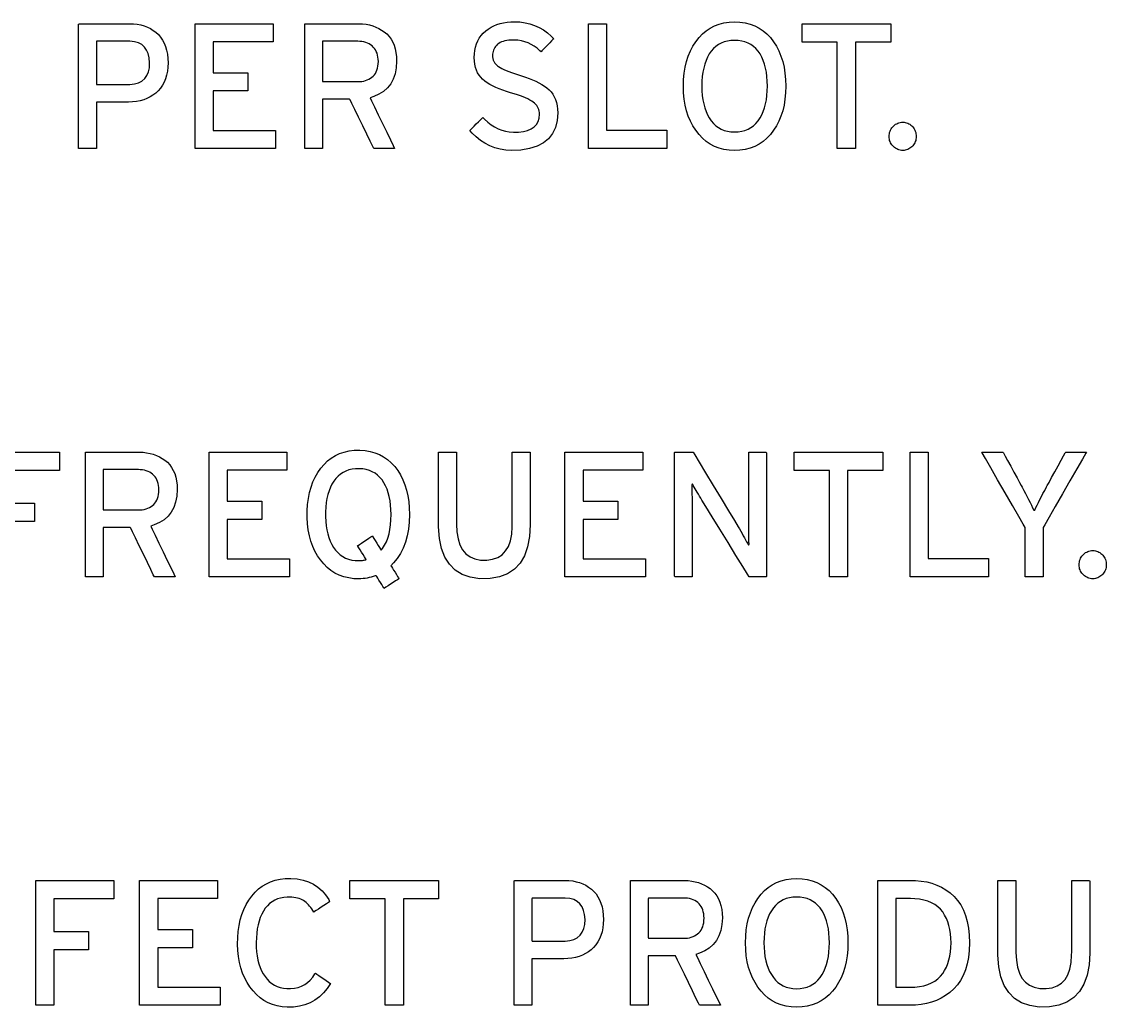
# Model space of a CAD drawing. Extents: x 1 to 47.7, y 0.2 to 33.3.
# Drawn here: x 6.547 to 8.827, y 22.696 to 24.767 of the extents above; entities that cross this region are included whole.
import ezdxf

# ---------------------------------------------------------------- set-up
doc = ezdxf.new("R2010")
doc.units = 0
doc.header["$MEASUREMENT"] = 0
doc.layers.add('4_0_____DWG', color=7, linetype='CONTINUOUS')

msp = doc.modelspace()

# ---------------------------------------------------------------- linework, layer by layer
at = {"layer": '4_0_____DWG'}
for points in [[(7.6737, 24.5753), (7.6726, 24.5588), (7.6691, 24.5441), (7.6631, 24.5314), (7.6546, 24.5207), (7.6437, 24.5118), (7.6303, 24.5049), (7.6145, 24.4999), (7.5961, 24.4968), (7.5771, 24.4959), (7.5646, 24.4969), (7.5527, 24.4989), (7.5414, 24.5019), (7.5307, 24.506), (7.5206, 24.5111), (7.5111, 24.5172), (7.5022, 24.5244), (7.4939, 24.5326), (7.4892, 24.5383), (7.4909, 24.54), (7.494, 24.5431), (7.4981, 24.5471), (7.5026, 24.5517), (7.5072, 24.5562), (7.5113, 24.5603), (7.5145, 24.5635), (7.5162, 24.5652), (7.5201, 24.5615), (7.5267, 24.5554), (7.5336, 24.55), (7.5408, 24.5454), (7.5482, 24.5416), (7.5559, 24.5386), (7.5638, 24.5364), (7.572, 24.5349), (7.5805, 24.5342), (7.5913, 24.5345), (7.6015, 24.5357), (7.6104, 24.538), (7.618, 24.5412), (7.6241, 24.5454), (7.6289, 24.5506), (7.6324, 24.5568), (7.6345, 24.5639), (7.6353, 24.5721), (7.6351, 24.5757), (7.6346, 24.5789), (7.6339, 24.582), (7.6328, 24.5849), (7.6313, 24.5877), (7.6296, 24.5904), (7.6275, 24.5929), (7.6251, 24.5953), (7.6224, 24.5976), (7.6191, 24.5998), (7.6153, 24.602), (7.6111, 24.6042), (7.6063, 24.6064), (7.6011, 24.6085), (7.5954, 24.6106), (7.5892, 24.6127), (7.5825, 24.6148), (7.5748, 24.617), (7.5662, 24.6196), (7.558, 24.6224), (7.5505, 24.6253), (7.5434, 24.6284), (7.5369, 24.6316), (7.5308, 24.6349), (7.5253, 24.6384), (7.5203, 24.642), (7.5159, 24.6457), (7.5119, 24.6498), (7.5084, 24.6543), (7.5054, 24.6593), (7.503, 24.6648), (7.5011, 24.6707), (7.4996, 24.6771), (7.4987, 24.684), (7.4983, 24.6913), (7.4985, 24.699), (7.4993, 24.7063), (7.5008, 24.7133), (7.5028, 24.7199), (7.5055, 24.7261), (7.5088, 24.7319), (7.5127, 24.7374), (7.5173, 24.7424), (7.5224, 24.7471), (7.5278, 24.7512), (7.5336, 24.7548), (7.5396, 24.7579), (7.546, 24.7605), (7.5528, 24.7627), (7.5598, 24.7644), (7.5672, 24.7656), (7.5749, 24.7663), (7.5833, 24.7666), (7.5944, 24.766), (7.6051, 24.7644), (7.6154, 24.762), (7.6252, 24.7587), (7.6346, 24.7545), (7.6435, 24.7494), (7.6519, 24.7434), (7.6599, 24.7365), (7.6653, 24.7309), (7.6638, 24.7294), (7.6608, 24.7263), (7.6569, 24.7222), (7.6524, 24.7176), (7.6479, 24.7129), (7.6437, 24.7086), (7.6405, 24.7052), (7.6386, 24.7033), (7.6359, 24.7057), (7.6303, 24.7107), (7.6244, 24.7152), (7.6182, 24.7189), (7.6116, 24.7221), (7.6047, 24.7245), (7.5974, 24.7264), (7.5898, 24.7276), (7.5818, 24.7281), (7.5758, 24.728), (7.5712, 24.7277), (7.5668, 24.7271), (7.5627, 24.7264), (7.559, 24.7253), (7.5556, 24.7241), (7.5525, 24.7227), (7.5496, 24.721), (7.5472, 24.7191), (7.5449, 24.7169), (7.543, 24.7146), (7.5413, 24.7122), (7.5399, 24.7097), (7.5387, 24.7071), (7.5378, 24.7043), (7.5372, 24.7014), (7.5368, 24.6985), (7.5367, 24.6954), (7.5367, 24.6939), (7.5368, 24.6924), (7.537, 24.691), (7.5372, 24.6896), (7.5375, 24.6883), (7.5379, 24.687), (7.5383, 24.6858), (7.5388, 24.6846), (7.5393, 24.6835), (7.54, 24.6822), (7.5407, 24.681), (7.5416, 24.6798), (7.5425, 24.6786), (7.5436, 24.6774), (7.5448, 24.6762), (7.546, 24.6751), (7.5474, 24.6739), (7.5495, 24.6724), (7.5527, 24.6704), (7.5564, 24.6683), (7.5606, 24.6662), (7.5654, 24.6641), (7.5707, 24.6619), (7.5764, 24.6598), (7.5827, 24.6576), (7.5895, 24.6554), (7.5975, 24.653), (7.6057, 24.6503), (7.6134, 24.6475), (7.6208, 24.6445), (7.6276, 24.6414), (7.6341, 24.6381), (7.6401, 24.6347), (7.6457, 24.6311), (7.6509, 24.6274), (7.6556, 24.6234), (7.6598, 24.619), (7.6634, 24.6141), (7.6665, 24.6088), (7.669, 24.603), (7.671, 24.5968), (7.6724, 24.5901), (7.6733, 24.5829)], [(8.1532, 24.6313), (8.1528, 24.6173), (8.1515, 24.604), (8.1495, 24.5914), (8.1467, 24.5794), (8.1431, 24.5682), (8.1388, 24.5576), (8.1336, 24.5477), (8.1277, 24.5384), (8.121, 24.5298), (8.1136, 24.522), (8.1057, 24.5152), (8.0971, 24.5095), (8.0879, 24.5047), (8.0782, 24.501), (8.0678, 24.4982), (8.0569, 24.4965), (8.0454, 24.4958), (8.034, 24.4965), (8.0231, 24.4982), (8.0129, 24.501), (8.0033, 24.5047), (7.9943, 24.5095), (7.9858, 24.5152), (7.978, 24.522), (7.9708, 24.5298), (7.964, 24.5384), (7.958, 24.5477), (7.9527, 24.5576), (7.9483, 24.5682), (7.9446, 24.5794), (7.9418, 24.5914), (7.9397, 24.604), (7.9384, 24.6173), (7.9379, 24.6313), (7.9384, 24.6452), (7.9397, 24.6586), (7.9418, 24.6712), (7.9446, 24.6832), (7.9483, 24.6945), (7.9527, 24.7052), (7.958, 24.7152), (7.964, 24.7246), (7.9708, 24.7333), (7.978, 24.7409), (7.9858, 24.7476), (7.9943, 24.7532), (8.0033, 24.7579), (8.0129, 24.7616), (8.0231, 24.7642), (8.034, 24.7659), (8.0454, 24.7666), (8.0569, 24.7659), (8.0678, 24.7642), (8.0782, 24.7616), (8.0879, 24.7579), (8.0971, 24.7532), (8.1057, 24.7476), (8.1136, 24.7409), (8.121, 24.7333), (8.1277, 24.7246), (8.1336, 24.7152), (8.1388, 24.7052), (8.1431, 24.6945), (8.1467, 24.6832), (8.1495, 24.6712), (8.1515, 24.6586), (8.1528, 24.6452)], [(6.8546, 24.6803), (6.8542, 24.6711), (6.8532, 24.6624), (6.8516, 24.6543), (6.8493, 24.6467), (6.8464, 24.6396), (6.8429, 24.6331), (6.8387, 24.6271), (6.834, 24.6216), (6.8286, 24.6167), (6.8229, 24.6123), (6.8168, 24.6085), (6.8102, 24.6053), (6.8033, 24.6026), (6.7959, 24.6006), (6.7881, 24.5991), (6.78, 24.5981), (6.7714, 24.5978), (6.7684, 24.5978), (6.7621, 24.5978), (6.7528, 24.5978), (6.7417, 24.5978), (6.7301, 24.5978), (6.7193, 24.5978), (6.7105, 24.5978), (6.7051, 24.5978), (6.7039, 24.5973), (6.7039, 24.5914), (6.7039, 24.5799), (6.7039, 24.5648), (6.7039, 24.5479), (6.7039, 24.5312), (6.7039, 24.5164), (6.7039, 24.5054), (6.7039, 24.5002), (6.7031, 24.5), (6.6998, 24.5), (6.6947, 24.5), (6.6885, 24.5), (6.682, 24.5), (6.6759, 24.5), (6.6708, 24.5), (6.6675, 24.5), (6.6666, 24.5005), (6.6666, 24.5145), (6.6666, 24.5439), (6.6666, 24.5836), (6.6666, 24.6286), (6.6666, 24.6739), (6.6666, 24.7145), (6.6666, 24.7453), (6.6666, 24.7612), (6.6684, 24.7624), (6.6771, 24.7624), (6.6912, 24.7624), (6.7085, 24.7624), (6.727, 24.7624), (6.7448, 24.7624), (6.7597, 24.7624), (6.7697, 24.7624), (6.7739, 24.7624), (6.7821, 24.762), (6.7899, 24.7612), (6.7973, 24.7597), (6.8044, 24.7577), (6.8111, 24.7552), (6.8174, 24.7521), (6.8234, 24.7484), (6.829, 24.7443), (6.8343, 24.7394), (6.839, 24.734), (6.8431, 24.728), (6.8465, 24.7215), (6.8494, 24.7143), (6.8516, 24.7067), (6.8532, 24.6984), (6.8542, 24.6896)], [(7.3351, 24.6839), (7.3341, 24.67), (7.3317, 24.6574), (7.3279, 24.6461), (7.3226, 24.6362), (7.3158, 24.6275), (7.3076, 24.6202), (7.298, 24.6142), (7.2869, 24.6095), (7.2794, 24.6067), (7.2826, 24.6001), (7.2887, 24.5875), (7.2966, 24.5711), (7.3055, 24.5528), (7.3143, 24.5345), (7.3221, 24.5184), (7.328, 24.5063), (7.3309, 24.5003), (7.3301, 24.5), (7.3265, 24.5), (7.3206, 24.5), (7.3135, 24.5), (7.3059, 24.5), (7.2987, 24.5), (7.2926, 24.5), (7.2884, 24.5), (7.287, 24.5), (7.2848, 24.5045), (7.2796, 24.5153), (7.2723, 24.5304), (7.2639, 24.5478), (7.2552, 24.5657), (7.2473, 24.5821), (7.241, 24.595), (7.2373, 24.6026), (7.2362, 24.6038), (7.2324, 24.6038), (7.2254, 24.6038), (7.2165, 24.6038), (7.2066, 24.6038), (7.1969, 24.6038), (7.1884, 24.6038), (7.1822, 24.6038), (7.1793, 24.6038), (7.1793, 24.6012), (7.1793, 24.592), (7.1793, 24.5779), (7.1793, 24.5609), (7.1793, 24.5429), (7.1793, 24.5259), (7.1793, 24.5119), (7.1793, 24.5026), (7.1792, 24.5), (7.1774, 24.5), (7.1733, 24.5), (7.1678, 24.5), (7.1615, 24.5), (7.1551, 24.5), (7.1493, 24.5), (7.1448, 24.5), (7.1423, 24.5), (7.142, 24.503), (7.142, 24.5222), (7.142, 24.5549), (7.142, 24.5963), (7.142, 24.6415), (7.142, 24.6856), (7.142, 24.7237), (7.142, 24.7509), (7.142, 24.7623), (7.1454, 24.7624), (7.1559, 24.7624), (7.1714, 24.7624), (7.1898, 24.7624), (7.209, 24.7624), (7.2271, 24.7624), (7.2418, 24.7624), (7.2512, 24.7624), (7.2556, 24.7624), (7.2633, 24.762), (7.2708, 24.7611), (7.278, 24.7597), (7.2848, 24.7578), (7.2914, 24.7554), (7.2976, 24.7525), (7.3036, 24.7491), (7.3092, 24.7452), (7.3145, 24.7408), (7.3193, 24.7357), (7.3234, 24.73), (7.3269, 24.7238), (7.3298, 24.717), (7.332, 24.7096), (7.3337, 24.7016), (7.3347, 24.6931)], [(6.8158, 24.6803), (6.815, 24.6905), (6.8129, 24.6995), (6.8095, 24.7071), (6.8049, 24.7134), (6.7991, 24.7184), (6.7921, 24.722), (6.7838, 24.7244), (6.7743, 24.7254), (6.7704, 24.7254), (6.7638, 24.7254), (6.7538, 24.7254), (6.7418, 24.7254), (6.7294, 24.7254), (6.718, 24.7254), (6.7092, 24.7254), (6.7044, 24.7254), (6.7039, 24.724), (6.7039, 24.7164), (6.7039, 24.7038), (6.7039, 24.6883), (6.7039, 24.6718), (6.7039, 24.6563), (6.7039, 24.6437), (6.7039, 24.6361), (6.7044, 24.6347), (6.7092, 24.6347), (6.718, 24.6347), (6.7294, 24.6347), (6.7418, 24.6347), (6.7538, 24.6347), (6.7638, 24.6347), (6.7704, 24.6347), (6.7743, 24.6348), (6.784, 24.6359), (6.7925, 24.6383), (6.7996, 24.642), (6.8055, 24.647), (6.81, 24.6534), (6.8132, 24.661), (6.8152, 24.67)], [(7.2967, 24.6828), (7.2964, 24.6877), (7.2959, 24.6922), (7.295, 24.6965), (7.2939, 24.7005), (7.2924, 24.7041), (7.2906, 24.7075), (7.2885, 24.7105), (7.2861, 24.7133), (7.2834, 24.7158), (7.2804, 24.7181), (7.2771, 24.7201), (7.2737, 24.7218), (7.27, 24.7231), (7.266, 24.7241), (7.2618, 24.7249), (7.2574, 24.7253), (7.2533, 24.7254), (7.2497, 24.7254), (7.2415, 24.7254), (7.2302, 24.7254), (7.2173, 24.7254), (7.2043, 24.7254), (7.1927, 24.7254), (7.1839, 24.7254), (7.1795, 24.7254), (7.1793, 24.7237), (7.1793, 24.7163), (7.1793, 24.7047), (7.1793, 24.6906), (7.1793, 24.6756), (7.1793, 24.6615), (7.1793, 24.6499), (7.1793, 24.6425), (7.1795, 24.6408), (7.1839, 24.6408), (7.1927, 24.6408), (7.2043, 24.6408), (7.2173, 24.6408), (7.2302, 24.6408), (7.2415, 24.6408), (7.2497, 24.6408), (7.2533, 24.6408), (7.2573, 24.6409), (7.2617, 24.6413), (7.2658, 24.642), (7.2697, 24.643), (7.2734, 24.6442), (7.2768, 24.6458), (7.28, 24.6477), (7.283, 24.6499), (7.2858, 24.6523), (7.2883, 24.655), (7.2904, 24.6581), (7.2923, 24.6614), (7.2938, 24.6651), (7.295, 24.6691), (7.2959, 24.6733), (7.2964, 24.6779)], [(8.1144, 24.6313), (8.1142, 24.6416), (8.1135, 24.6514), (8.1123, 24.6606), (8.1106, 24.6693), (8.1084, 24.6775), (8.1058, 24.6851), (8.1026, 24.6922), (8.099, 24.6988), (8.0949, 24.7048), (8.0903, 24.71), (8.0853, 24.7146), (8.0798, 24.7184), (8.0738, 24.7216), (8.0674, 24.7241), (8.0605, 24.7259), (8.0532, 24.727), (8.0454, 24.7274), (8.0378, 24.727), (8.0306, 24.7259), (8.0238, 24.7241), (8.0175, 24.7216), (8.0116, 24.7184), (8.0062, 24.7146), (8.0012, 24.71), (7.9966, 24.7048), (7.9924, 24.6988), (7.9888, 24.6922), (7.9856, 24.6851), (7.9829, 24.6775), (7.9806, 24.6693), (7.9789, 24.6606), (7.9777, 24.6514), (7.977, 24.6416), (7.9767, 24.6313), (7.977, 24.6211), (7.9777, 24.6114), (7.9789, 24.6023), (7.9806, 24.5937), (7.9829, 24.5856), (7.9856, 24.578), (7.9888, 24.571), (7.9924, 24.5644), (7.9966, 24.5583), (8.0012, 24.5529), (8.0062, 24.5481), (8.0116, 24.5441), (8.0175, 24.5408), (8.0238, 24.5382), (8.0306, 24.5364), (8.0378, 24.5353), (8.0454, 24.5349), (8.0532, 24.5353), (8.0605, 24.5364), (8.0674, 24.5382), (8.0738, 24.5408), (8.0798, 24.5441), (8.0853, 24.5481), (8.0903, 24.5529), (8.0949, 24.5583), (8.099, 24.5644), (8.1026, 24.571), (8.1058, 24.578), (8.1084, 24.5856), (8.1106, 24.5937), (8.1123, 24.6023), (8.1135, 24.6114), (8.1142, 24.6211)], [(8.4275, 24.5254), (8.4273, 24.5226), (8.4269, 24.5199), (8.4263, 24.5173), (8.4255, 24.5148), (8.4245, 24.5124), (8.4232, 24.5101), (8.4218, 24.508), (8.4201, 24.5059), (8.4183, 24.5039), (8.4163, 24.5021), (8.4142, 24.5006), (8.4119, 24.4992), (8.4096, 24.4981), (8.4071, 24.4972), (8.4045, 24.4965), (8.4018, 24.496), (8.399, 24.4958), (8.3962, 24.496), (8.3935, 24.4965), (8.391, 24.4972), (8.3886, 24.4981), (8.3863, 24.4992), (8.3841, 24.5006), (8.382, 24.5021), (8.38, 24.5039), (8.3781, 24.5059), (8.3763, 24.508), (8.3747, 24.5101), (8.3734, 24.5124), (8.3723, 24.5148), (8.3715, 24.5173), (8.3709, 24.5199), (8.3705, 24.5226), (8.3704, 24.5254), (8.3705, 24.5284), (8.3709, 24.5312), (8.3715, 24.534), (8.3723, 24.5366), (8.3734, 24.539), (8.3747, 24.5414), (8.3763, 24.5437), (8.3781, 24.5458), (8.38, 24.5478), (8.382, 24.5495), (8.3841, 24.551), (8.3863, 24.5523), (8.3886, 24.5534), (8.391, 24.5542), (8.3935, 24.5548), (8.3962, 24.5553), (8.399, 24.5554), (8.4018, 24.5553), (8.4045, 24.5548), (8.4071, 24.5542), (8.4096, 24.5534), (8.4119, 24.5523), (8.4142, 24.551), (8.4163, 24.5495), (8.4183, 24.5478), (8.4201, 24.5458), (8.4218, 24.5437), (8.4232, 24.5414), (8.4245, 24.539), (8.4255, 24.5366), (8.4263, 24.534), (8.4269, 24.5312), (8.4273, 24.5284)], [(6.8738, 23.7839), (6.8728, 23.77), (6.8704, 23.7574), (6.8666, 23.7461), (6.8613, 23.7362), (6.8545, 23.7275), (6.8463, 23.7202), (6.8367, 23.7142), (6.8256, 23.7095), (6.8181, 23.7067), (6.8213, 23.7001), (6.8274, 23.6875), (6.8353, 23.6711), (6.8442, 23.6528), (6.853, 23.6345), (6.8609, 23.6184), (6.8667, 23.6063), (6.8696, 23.6003), (6.8689, 23.6), (6.8652, 23.6), (6.8594, 23.6), (6.8522, 23.6), (6.8446, 23.6), (6.8374, 23.6), (6.8313, 23.6), (6.8271, 23.6), (6.8258, 23.6), (6.8236, 23.6045), (6.8184, 23.6153), (6.811, 23.6304), (6.8026, 23.6478), (6.7939, 23.6657), (6.786, 23.6821), (6.7797, 23.695), (6.776, 23.7026), (6.775, 23.7038), (6.7711, 23.7038), (6.7641, 23.7038), (6.7552, 23.7038), (6.7454, 23.7038), (6.7356, 23.7038), (6.7271, 23.7038), (6.7209, 23.7038), (6.7181, 23.7038), (6.718, 23.7012), (6.718, 23.692), (6.718, 23.6779), (6.718, 23.6609), (6.718, 23.6429), (6.718, 23.6259), (6.718, 23.6119), (6.718, 23.6026), (6.7179, 23.6), (6.7161, 23.6), (6.712, 23.6), (6.7065, 23.6), (6.7002, 23.6), (6.6938, 23.6), (6.688, 23.6), (6.6835, 23.6), (6.681, 23.6), (6.6807, 23.603), (6.6807, 23.6222), (6.6807, 23.6549), (6.6807, 23.6963), (6.6807, 23.7415), (6.6807, 23.7856), (6.6807, 23.8237), (6.6807, 23.8509), (6.6807, 23.8623), (6.6841, 23.8624), (6.6946, 23.8624), (6.7101, 23.8624), (6.7285, 23.8624), (6.7478, 23.8624), (6.7658, 23.8624), (6.7805, 23.8624), (6.7899, 23.8624), (6.7943, 23.8624), (6.8021, 23.862), (6.8095, 23.8611), (6.8167, 23.8597), (6.8235, 23.8578), (6.8301, 23.8554), (6.8363, 23.8525), (6.8423, 23.8491), (6.8479, 23.8452), (6.8532, 23.8408), (6.858, 23.8357), (6.8621, 23.83), (6.8656, 23.8238), (6.8685, 23.817), (6.8708, 23.8096), (6.8724, 23.8016), (6.8734, 23.7931)], [(7.3622, 23.7313), (7.3615, 23.7154), (7.3598, 23.7004), (7.3571, 23.6863), (7.3534, 23.6731), (7.3487, 23.6608), (7.343, 23.6494), (7.3362, 23.6389), (7.3285, 23.6293), (7.3231, 23.6235), (7.3242, 23.6218), (7.3261, 23.6186), (7.3288, 23.6144), (7.3317, 23.6097), (7.3345, 23.6051), (7.3371, 23.601), (7.339, 23.5979), (7.34, 23.5964), (7.3394, 23.5959), (7.3368, 23.5942), (7.3326, 23.5915), (7.3276, 23.5882), (7.3222, 23.5847), (7.317, 23.5814), (7.3127, 23.5785), (7.3098, 23.5766), (7.3088, 23.576), (7.3081, 23.5772), (7.3063, 23.58), (7.3038, 23.5839), (7.301, 23.5884), (7.298, 23.593), (7.2953, 23.5973), (7.2932, 23.6006), (7.292, 23.6026), (7.29, 23.6022), (7.2859, 23.6009), (7.2818, 23.5997), (7.2776, 23.5986), (7.2733, 23.5977), (7.2689, 23.597), (7.2644, 23.5964), (7.2599, 23.596), (7.2552, 23.5958), (7.2451, 23.5963), (7.2343, 23.5978), (7.2241, 23.6003), (7.2145, 23.6037), (7.2055, 23.6081), (7.197, 23.6136), (7.1891, 23.6199), (7.1818, 23.6273), (7.1751, 23.6356), (7.1689, 23.6445), (7.1634, 23.654), (7.1588, 23.6642), (7.1549, 23.675), (7.1517, 23.6865), (7.1494, 23.6987), (7.1478, 23.7115), (7.147, 23.7249), (7.147, 23.7389), (7.1479, 23.7523), (7.1496, 23.765), (7.152, 23.7772), (7.1552, 23.7887), (7.1592, 23.7995), (7.1639, 23.8097), (7.1694, 23.8193), (7.1757, 23.8283), (7.1825, 23.8364), (7.1898, 23.8436), (7.1977, 23.8498), (7.2063, 23.855), (7.2153, 23.8592), (7.225, 23.8625), (7.2353, 23.8649), (7.2461, 23.8662), (7.2575, 23.8665), (7.2687, 23.8656), (7.2793, 23.8637), (7.2893, 23.8609), (7.2988, 23.857), (7.3077, 23.8523), (7.316, 23.8465), (7.3238, 23.8398), (7.331, 23.8321), (7.3375, 23.8235), (7.3432, 23.8142), (7.3481, 23.8042), (7.3524, 23.7937), (7.3558, 23.7825), (7.3585, 23.7706), (7.3605, 23.7582), (7.3617, 23.745)], [(7.6161, 23.7094), (7.6146, 23.6847), (7.6105, 23.6631), (7.6038, 23.6445), (7.5946, 23.6289), (7.5827, 23.6163), (7.5682, 23.6067), (7.5512, 23.6001), (7.5315, 23.5965), (7.5098, 23.5962), (7.49, 23.5993), (7.4728, 23.6054), (7.4581, 23.6145), (7.4459, 23.6266), (7.4364, 23.6417), (7.4294, 23.6598), (7.4249, 23.6809), (7.4231, 23.705), (7.423, 23.7139), (7.423, 23.7274), (7.423, 23.7481), (7.423, 23.7731), (7.423, 23.7995), (7.423, 23.8245), (7.423, 23.8452), (7.423, 23.8587), (7.423, 23.8624), (7.425, 23.8624), (7.4292, 23.8624), (7.4349, 23.8624), (7.4413, 23.8624), (7.4479, 23.8624), (7.4538, 23.8624), (7.4583, 23.8624), (7.4608, 23.8624), (7.461, 23.8603), (7.461, 23.8486), (7.461, 23.8293), (7.461, 23.8051), (7.461, 23.7789), (7.461, 23.7535), (7.461, 23.7319), (7.461, 23.7168), (7.461, 23.7112), (7.4618, 23.6946), (7.4642, 23.68), (7.4681, 23.6675), (7.4736, 23.657), (7.4807, 23.6486), (7.4894, 23.6421), (7.4996, 23.6377), (7.5114, 23.6354), (7.5246, 23.6352), (7.5369, 23.637), (7.5476, 23.6409), (7.5567, 23.6467), (7.5642, 23.6545), (7.5701, 23.6642), (7.5744, 23.676), (7.577, 23.6896), (7.5781, 23.7053), (7.5781, 23.7124), (7.5781, 23.726), (7.5781, 23.7469), (7.5781, 23.7722), (7.5781, 23.7989), (7.5781, 23.8241), (7.5781, 23.845), (7.5781, 23.8586), (7.5781, 23.8624), (7.5801, 23.8624), (7.5843, 23.8624), (7.59, 23.8624), (7.5964, 23.8624), (7.603, 23.8624), (7.6089, 23.8624), (7.6134, 23.8624), (7.6159, 23.8624), (7.6161, 23.8603), (7.6161, 23.8485), (7.6161, 23.8289), (7.6161, 23.8044), (7.6161, 23.7779), (7.6161, 23.7522), (7.6161, 23.7303), (7.6161, 23.7151)], [(8.0763, 23.6), (8.0726, 23.606), (8.0627, 23.622), (8.0485, 23.6451), (8.0318, 23.6722), (8.0145, 23.7004), (7.9983, 23.7266), (7.9852, 23.748), (7.9769, 23.7614), (7.9743, 23.7658), (7.9718, 23.7699), (7.9694, 23.7739), (7.9671, 23.7778), (7.9649, 23.7815), (7.9627, 23.7852), (7.9607, 23.7887), (7.9587, 23.7921), (7.9568, 23.7954), (7.956, 23.7933), (7.956, 23.787), (7.956, 23.7805), (7.956, 23.7737), (7.9561, 23.7668), (7.9561, 23.7597), (7.9562, 23.7524), (7.9562, 23.7449), (7.9563, 23.7371), (7.9563, 23.7323), (7.9563, 23.7201), (7.9563, 23.7017), (7.9563, 23.6797), (7.9563, 23.6563), (7.9563, 23.6343), (7.9563, 23.6159), (7.9563, 23.6037), (7.9563, 23.6), (7.9546, 23.6), (7.9507, 23.6), (7.9454, 23.6), (7.9392, 23.6), (7.9329, 23.6), (7.9271, 23.6), (7.9226, 23.6), (7.9198, 23.6), (7.9194, 23.6018), (7.9194, 23.6188), (7.9194, 23.6498), (7.9194, 23.6899), (7.9194, 23.7344), (7.9194, 23.7786), (7.9194, 23.8177), (7.9194, 23.8469), (7.9194, 23.8616), (7.9201, 23.8624), (7.9233, 23.8624), (7.9283, 23.8624), (7.9345, 23.8624), (7.9412, 23.8624), (7.9476, 23.8624), (7.953, 23.8624), (7.9568, 23.8624), (7.9582, 23.8624), (7.9617, 23.8565), (7.9711, 23.841), (7.9847, 23.8185), (8.0006, 23.7921), (8.0171, 23.7647), (8.0326, 23.7392), (8.0451, 23.7184), (8.053, 23.7053), (8.0557, 23.7008), (8.0585, 23.6959), (8.0612, 23.6912), (8.0638, 23.6867), (8.0663, 23.6823), (8.0687, 23.6781), (8.0709, 23.6741), (8.0731, 23.6702), (8.0751, 23.6666), (8.0759, 23.6687), (8.0758, 23.6752), (8.0758, 23.6819), (8.0757, 23.6887), (8.0757, 23.6958), (8.0756, 23.703), (8.0756, 23.7104), (8.0756, 23.718), (8.0756, 23.7258), (8.0756, 23.7306), (8.0756, 23.7428), (8.0756, 23.7611), (8.0756, 23.7831), (8.0756, 23.8063), (8.0756, 23.8283), (8.0756, 23.8466), (8.0756, 23.8587), (8.0756, 23.8624), (8.0773, 23.8624), (8.0812, 23.8624), (8.0865, 23.8624), (8.0927, 23.8624), (8.099, 23.8624), (8.1048, 23.8624), (8.1094, 23.8624), (8.1121, 23.8624), (8.1125, 23.8605), (8.1125, 23.8435), (8.1125, 23.8126), (8.1125, 23.7725), (8.1125, 23.728), (8.1125, 23.6838), (8.1125, 23.6447), (8.1125, 23.6154), (8.1125, 23.6008), (8.1118, 23.6), (8.1089, 23.6), (8.1042, 23.6), (8.0984, 23.6), (8.0922, 23.6), (8.0862, 23.6), (8.0811, 23.6), (8.0776, 23.6)], [(8.6943, 23.7037), (8.6943, 23.6998), (8.6943, 23.6896), (8.6943, 23.6748), (8.6943, 23.6576), (8.6943, 23.6397), (8.6943, 23.6231), (8.6943, 23.6097), (8.6943, 23.6016), (8.6941, 23.6), (8.6917, 23.6), (8.6873, 23.6), (8.6814, 23.6), (8.6749, 23.6), (8.6685, 23.6), (8.6627, 23.6), (8.6584, 23.6), (8.6563, 23.6), (8.6562, 23.6021), (8.6562, 23.6108), (8.6562, 23.6245), (8.6562, 23.6413), (8.6562, 23.6593), (8.6562, 23.6764), (8.6562, 23.6908), (8.6562, 23.7006), (8.6562, 23.7039), (8.6522, 23.7108), (8.6428, 23.7272), (8.6295, 23.7502), (8.6142, 23.7768), (8.5986, 23.8042), (8.5842, 23.8292), (8.5728, 23.849), (8.5661, 23.8606), (8.5654, 23.8624), (8.5685, 23.8624), (8.5739, 23.8624), (8.5808, 23.8624), (8.5885, 23.8624), (8.596, 23.8624), (8.6026, 23.8624), (8.6075, 23.8624), (8.6097, 23.8624), (8.6108, 23.8606), (8.6143, 23.8541), (8.6196, 23.8443), (8.6261, 23.8325), (8.6329, 23.8199), (8.6394, 23.8081), (8.6448, 23.7983), (8.6483, 23.7918), (8.65, 23.7887), (8.6536, 23.7818), (8.6571, 23.7751), (8.6604, 23.7686), (8.6636, 23.7624), (8.6666, 23.7565), (8.6694, 23.7508), (8.672, 23.7454), (8.6745, 23.7402), (8.6767, 23.7406), (8.6791, 23.7457), (8.6817, 23.751), (8.6845, 23.7566), (8.6874, 23.7625), (8.6906, 23.7687), (8.6939, 23.7752), (8.6975, 23.7819), (8.7012, 23.789), (8.7028, 23.7919), (8.7066, 23.7987), (8.7121, 23.8088), (8.7187, 23.8209), (8.7256, 23.8334), (8.732, 23.8452), (8.7373, 23.8548), (8.7407, 23.8609), (8.7416, 23.8624), (8.744, 23.8624), (8.749, 23.8624), (8.7556, 23.8624), (8.7631, 23.8624), (8.7706, 23.8624), (8.7773, 23.8624), (8.7825, 23.8624), (8.7852, 23.8624), (8.784, 23.8599), (8.7768, 23.8475), (8.7651, 23.8271), (8.7505, 23.8017), (8.7348, 23.7743), (8.7196, 23.7478), (8.7067, 23.7253), (8.6976, 23.7096)], [(6.8354, 23.7828), (6.8352, 23.7877), (6.8346, 23.7922), (6.8338, 23.7965), (6.8326, 23.8005), (6.8311, 23.8041), (6.8293, 23.8075), (6.8272, 23.8105), (6.8248, 23.8133), (6.8221, 23.8158), (6.8191, 23.8181), (6.8159, 23.8201), (6.8124, 23.8218), (6.8087, 23.8231), (6.8047, 23.8241), (6.8005, 23.8249), (6.7961, 23.8253), (6.7921, 23.8254), (6.7884, 23.8254), (6.7802, 23.8254), (6.7689, 23.8254), (6.756, 23.8254), (6.743, 23.8254), (6.7314, 23.8254), (6.7226, 23.8254), (6.7182, 23.8254), (6.718, 23.8237), (6.718, 23.8163), (6.718, 23.8047), (6.718, 23.7906), (6.718, 23.7756), (6.718, 23.7615), (6.718, 23.7499), (6.718, 23.7425), (6.7182, 23.7408), (6.7226, 23.7408), (6.7314, 23.7408), (6.743, 23.7408), (6.756, 23.7408), (6.7689, 23.7408), (6.7802, 23.7408), (6.7884, 23.7408), (6.7921, 23.7408), (6.796, 23.7409), (6.8004, 23.7413), (6.8045, 23.742), (6.8084, 23.743), (6.8121, 23.7443), (6.8155, 23.7458), (6.8188, 23.7477), (6.8217, 23.7499), (6.8245, 23.7523), (6.827, 23.755), (6.8291, 23.7581), (6.831, 23.7614), (6.8325, 23.7651), (6.8337, 23.7691), (6.8346, 23.7733), (6.8352, 23.7779)], [(7.3234, 23.7313), (7.3231, 23.7414), (7.3224, 23.7511), (7.3213, 23.7602), (7.3196, 23.7688), (7.3175, 23.7769), (7.315, 23.7844), (7.3119, 23.7915), (7.3084, 23.798), (7.3045, 23.804), (7.3, 23.8092), (7.2951, 23.8138), (7.2898, 23.8177), (7.284, 23.821), (7.2778, 23.8236), (7.2711, 23.8255), (7.264, 23.8268), (7.2565, 23.8274), (7.2488, 23.8272), (7.2416, 23.8263), (7.2348, 23.8247), (7.2285, 23.8225), (7.2225, 23.8196), (7.217, 23.816), (7.2119, 23.8118), (7.2073, 23.8069), (7.203, 23.8014), (7.1992, 23.7951), (7.1958, 23.7884), (7.193, 23.7811), (7.1906, 23.7733), (7.1886, 23.7649), (7.1872, 23.7561), (7.1862, 23.7468), (7.1857, 23.7369), (7.1857, 23.7267), (7.1861, 23.7168), (7.1871, 23.7075), (7.1885, 23.6987), (7.1904, 23.6904), (7.1927, 23.6826), (7.1956, 23.6753), (7.1989, 23.6684), (7.2027, 23.6621), (7.2069, 23.6562), (7.2115, 23.651), (7.2165, 23.6465), (7.222, 23.6427), (7.2279, 23.6396), (7.2342, 23.6372), (7.241, 23.6355), (7.2481, 23.6345), (7.2547, 23.6342), (7.257, 23.6342), (7.2591, 23.6343), (7.2612, 23.6345), (7.2632, 23.6347), (7.2652, 23.6349), (7.267, 23.6352), (7.2689, 23.6356), (7.2706, 23.636), (7.2712, 23.6366), (7.2698, 23.6387), (7.2675, 23.6424), (7.2646, 23.6471), (7.2614, 23.6522), (7.2583, 23.6571), (7.2556, 23.6614), (7.2537, 23.6645), (7.2529, 23.6658), (7.2539, 23.6664), (7.2568, 23.6683), (7.2612, 23.6711), (7.2663, 23.6745), (7.2717, 23.678), (7.2768, 23.6813), (7.2809, 23.684), (7.2835, 23.6857), (7.2842, 23.6861), (7.2852, 23.6844), (7.2873, 23.681), (7.2901, 23.6765), (7.2932, 23.6713), (7.2964, 23.6662), (7.2992, 23.6616), (7.3014, 23.6581), (7.3025, 23.6562), (7.3056, 23.6599), (7.3098, 23.6666), (7.3135, 23.6739), (7.3166, 23.6818), (7.3191, 23.6904), (7.321, 23.6997), (7.3224, 23.7095), (7.3232, 23.7201)], [(8.827, 23.6254), (8.8268, 23.6226), (8.8264, 23.6199), (8.8258, 23.6173), (8.825, 23.6148), (8.824, 23.6124), (8.8227, 23.6101), (8.8213, 23.608), (8.8196, 23.6059), (8.8178, 23.6039), (8.8158, 23.6021), (8.8137, 23.6006), (8.8114, 23.5992), (8.8091, 23.5981), (8.8066, 23.5972), (8.804, 23.5965), (8.8013, 23.596), (8.7985, 23.5958), (8.7957, 23.596), (8.793, 23.5965), (8.7905, 23.5972), (8.7881, 23.5981), (8.7858, 23.5992), (8.7836, 23.6006), (8.7815, 23.6021), (8.7795, 23.6039), (8.7776, 23.6059), (8.7758, 23.608), (8.7742, 23.6101), (8.7729, 23.6124), (8.7718, 23.6148), (8.771, 23.6173), (8.7704, 23.6199), (8.77, 23.6226), (8.7699, 23.6254), (8.77, 23.6284), (8.7704, 23.6312), (8.771, 23.634), (8.7718, 23.6366), (8.7729, 23.6391), (8.7742, 23.6414), (8.7758, 23.6437), (8.7776, 23.6458), (8.7795, 23.6478), (8.7815, 23.6495), (8.7836, 23.651), (8.7858, 23.6523), (8.7881, 23.6534), (8.7905, 23.6542), (8.793, 23.6548), (8.7957, 23.6553), (8.7985, 23.6554), (8.8013, 23.6553), (8.804, 23.6548), (8.8066, 23.6542), (8.8091, 23.6534), (8.8114, 23.6523), (8.8137, 23.651), (8.8158, 23.6495), (8.8178, 23.6478), (8.8196, 23.6458), (8.8213, 23.6437), (8.8227, 23.6414), (8.824, 23.6391), (8.825, 23.6366), (8.8258, 23.634), (8.8264, 23.6312), (8.8268, 23.6284)], [(7.1958, 22.746), (7.1889, 22.7353), (7.1812, 22.7259), (7.1727, 22.7178), (7.1634, 22.711), (7.1533, 22.7054), (7.1424, 22.7011), (7.1306, 22.698), (7.118, 22.6963), (7.1053, 22.6959), (7.0943, 22.6968), (7.0839, 22.6987), (7.074, 22.7016), (7.0647, 22.7054), (7.056, 22.7101), (7.0479, 22.7159), (7.0403, 22.7225), (7.0333, 22.7302), (7.0268, 22.7386), (7.0209, 22.7476), (7.0157, 22.7572), (7.0114, 22.7675), (7.0077, 22.7784), (7.0049, 22.79), (7.0028, 22.8022), (7.0014, 22.815), (7.0008, 22.8285), (7.0011, 22.8422), (7.0021, 22.8553), (7.0039, 22.8678), (7.0065, 22.8797), (7.0098, 22.8909), (7.0139, 22.9015), (7.0187, 22.9115), (7.0243, 22.9209), (7.0307, 22.9296), (7.0374, 22.9375), (7.0448, 22.9445), (7.0527, 22.9505), (7.0612, 22.9555), (7.0702, 22.9596), (7.0799, 22.9628), (7.09, 22.965), (7.1008, 22.9663), (7.1129, 22.9665), (7.1262, 22.9654), (7.1385, 22.963), (7.1499, 22.9593), (7.1603, 22.9544), (7.1697, 22.9482), (7.1782, 22.9407), (7.1857, 22.932), (7.1923, 22.922), (7.1942, 22.9173), (7.1917, 22.9157), (7.1875, 22.913), (7.1822, 22.9096), (7.1765, 22.9059), (7.1709, 22.9023), (7.166, 22.8991), (7.1625, 22.8969), (7.161, 22.8959), (7.1591, 22.899), (7.1569, 22.9024), (7.1546, 22.9056), (7.1522, 22.9085), (7.1498, 22.9113), (7.1473, 22.9138), (7.1448, 22.9162), (7.1422, 22.9183), (7.1395, 22.9201), (7.1365, 22.9217), (7.1334, 22.9231), (7.1301, 22.9243), (7.1266, 22.9253), (7.1229, 22.9261), (7.1191, 22.9268), (7.1151, 22.9272), (7.1109, 22.9274), (7.1052, 22.9273), (7.098, 22.9267), (7.0911, 22.9254), (7.0847, 22.9234), (7.0787, 22.9208), (7.0732, 22.9175), (7.068, 22.9136), (7.0633, 22.909), (7.059, 22.9038), (7.055, 22.8979), (7.0515, 22.8914), (7.0485, 22.8844), (7.0459, 22.877), (7.0438, 22.869), (7.0421, 22.8605), (7.0409, 22.8515), (7.0402, 22.842), (7.0399, 22.832), (7.0401, 22.822), (7.0408, 22.8125), (7.0419, 22.8036), (7.0435, 22.7951), (7.0456, 22.7871), (7.0481, 22.7797), (7.0511, 22.7727), (7.0546, 22.7662), (7.0585, 22.7602), (7.0627, 22.7546), (7.0674, 22.7497), (7.0724, 22.7455), (7.078, 22.7421), (7.0839, 22.7393), (7.0902, 22.7372), (7.097, 22.7358), (7.1042, 22.735), (7.1123, 22.735), (7.1205, 22.7359), (7.1282, 22.7376), (7.1353, 22.7401), (7.1419, 22.7435), (7.148, 22.7478), (7.1536, 22.753), (7.1586, 22.759), (7.1631, 22.7658), (7.1648, 22.7674), (7.1674, 22.7656), (7.1715, 22.7627), (7.1766, 22.7592), (7.182, 22.7555), (7.1871, 22.7519), (7.1916, 22.7489), (7.1946, 22.7468)], [(7.77, 22.8803), (7.7696, 22.8711), (7.7685, 22.8624), (7.7669, 22.8543), (7.7646, 22.8467), (7.7617, 22.8396), (7.7582, 22.8331), (7.7541, 22.8271), (7.7493, 22.8216), (7.7439, 22.8167), (7.7382, 22.8123), (7.7321, 22.8085), (7.7255, 22.8053), (7.7186, 22.8026), (7.7112, 22.8006), (7.7035, 22.7991), (7.6953, 22.7981), (7.6867, 22.7978), (7.6837, 22.7978), (7.6774, 22.7978), (7.6681, 22.7978), (7.657, 22.7978), (7.6454, 22.7978), (7.6346, 22.7978), (7.6258, 22.7978), (7.6204, 22.7978), (7.6192, 22.7973), (7.6192, 22.7914), (7.6192, 22.7799), (7.6192, 22.7648), (7.6192, 22.7479), (7.6192, 22.7312), (7.6192, 22.7164), (7.6192, 22.7054), (7.6192, 22.7002), (7.6184, 22.7), (7.6151, 22.7), (7.61, 22.7), (7.6038, 22.7), (7.5973, 22.7), (7.5912, 22.7), (7.5861, 22.7), (7.5828, 22.7), (7.5819, 22.7005), (7.5819, 22.7145), (7.5819, 22.7439), (7.5819, 22.7836), (7.5819, 22.8286), (7.5819, 22.8739), (7.5819, 22.9145), (7.5819, 22.9453), (7.5819, 22.9612), (7.5838, 22.9624), (7.5925, 22.9624), (7.6065, 22.9624), (7.6238, 22.9624), (7.6423, 22.9624), (7.6601, 22.9624), (7.675, 22.9624), (7.6851, 22.9624), (7.6892, 22.9624), (7.6974, 22.962), (7.7052, 22.9612), (7.7126, 22.9597), (7.7197, 22.9577), (7.7264, 22.9552), (7.7328, 22.9521), (7.7387, 22.9485), (7.7444, 22.9443), (7.7496, 22.9394), (7.7543, 22.934), (7.7584, 22.928), (7.7618, 22.9215), (7.7647, 22.9143), (7.7669, 22.9067), (7.7686, 22.8984), (7.7696, 22.8896)], [(8.0199, 22.8839), (8.0189, 22.87), (8.0165, 22.8574), (8.0126, 22.8461), (8.0073, 22.8362), (8.0006, 22.8275), (7.9924, 22.8202), (7.9828, 22.8142), (7.9717, 22.8095), (7.9642, 22.8067), (7.9674, 22.8001), (7.9734, 22.7875), (7.9814, 22.7711), (7.9903, 22.7528), (7.9991, 22.7345), (8.0069, 22.7184), (8.0128, 22.7063), (8.0157, 22.7003), (8.0149, 22.7), (8.0112, 22.7), (8.0054, 22.7), (7.9983, 22.7), (7.9907, 22.7), (7.9834, 22.7), (7.9773, 22.7), (7.9732, 22.7), (7.9718, 22.7), (7.9696, 22.7045), (7.9644, 22.7153), (7.9571, 22.7304), (7.9487, 22.7478), (7.94, 22.7657), (7.932, 22.7821), (7.9258, 22.795), (7.9221, 22.8026), (7.921, 22.8038), (7.9172, 22.8038), (7.9102, 22.8038), (7.9013, 22.8038), (7.8914, 22.8038), (7.8817, 22.8038), (7.8732, 22.8038), (7.867, 22.8038), (7.8641, 22.8038), (7.8641, 22.8012), (7.8641, 22.792), (7.8641, 22.7779), (7.8641, 22.7609), (7.8641, 22.7429), (7.8641, 22.7259), (7.8641, 22.7119), (7.8641, 22.7026), (7.864, 22.7), (7.8621, 22.7), (7.8581, 22.7), (7.8526, 22.7), (7.8463, 22.7), (7.8399, 22.7), (7.8341, 22.7), (7.8296, 22.7), (7.827, 22.7), (7.8267, 22.703), (7.8267, 22.7222), (7.8267, 22.7549), (7.8267, 22.7963), (7.8267, 22.8415), (7.8267, 22.8856), (7.8267, 22.9237), (7.8267, 22.9509), (7.8267, 22.9623), (7.8302, 22.9624), (7.8407, 22.9624), (7.8562, 22.9624), (7.8746, 22.9624), (7.8938, 22.9624), (7.9119, 22.9624), (7.9266, 22.9624), (7.936, 22.9624), (7.9404, 22.9624), (7.9481, 22.962), (7.9556, 22.9611), (7.9628, 22.9597), (7.9696, 22.9578), (7.9762, 22.9554), (7.9824, 22.9525), (7.9883, 22.9491), (7.994, 22.9452), (7.9993, 22.9408), (8.0041, 22.9357), (8.0082, 22.93), (8.0117, 22.9238), (8.0146, 22.917), (8.0168, 22.9096), (8.0185, 22.9016), (8.0195, 22.8931)], [(8.2837, 22.8313), (8.2833, 22.8173), (8.282, 22.804), (8.28, 22.7914), (8.2772, 22.7795), (8.2736, 22.7682), (8.2693, 22.7576), (8.2641, 22.7477), (8.2582, 22.7384), (8.2515, 22.7298), (8.2441, 22.722), (8.2362, 22.7152), (8.2276, 22.7095), (8.2184, 22.7047), (8.2087, 22.701), (8.1983, 22.6982), (8.1874, 22.6965), (8.1759, 22.6958), (8.1645, 22.6965), (8.1537, 22.6982), (8.1434, 22.701), (8.1338, 22.7047), (8.1248, 22.7095), (8.1163, 22.7152), (8.1085, 22.722), (8.1013, 22.7298), (8.0946, 22.7384), (8.0885, 22.7477), (8.0833, 22.7576), (8.0788, 22.7682), (8.0751, 22.7795), (8.0723, 22.7914), (8.0702, 22.804), (8.0689, 22.8173), (8.0684, 22.8313), (8.0689, 22.8453), (8.0702, 22.8586), (8.0723, 22.8712), (8.0751, 22.8832), (8.0788, 22.8946), (8.0833, 22.9052), (8.0885, 22.9153), (8.0946, 22.9246), (8.1013, 22.9333), (8.1085, 22.9409), (8.1163, 22.9476), (8.1248, 22.9533), (8.1338, 22.9579), (8.1434, 22.9616), (8.1537, 22.9643), (8.1645, 22.9659), (8.1759, 22.9666), (8.1874, 22.9659), (8.1983, 22.9643), (8.2087, 22.9616), (8.2184, 22.9579), (8.2276, 22.9533), (8.2362, 22.9476), (8.2441, 22.9409), (8.2515, 22.9333), (8.2582, 22.9246), (8.2641, 22.9153), (8.2693, 22.9052), (8.2736, 22.8946), (8.2772, 22.8832), (8.28, 22.8712), (8.282, 22.8586), (8.2833, 22.8453)], [(8.5395, 22.8312), (8.5389, 22.8154), (8.5372, 22.8007), (8.5346, 22.787), (8.5309, 22.7744), (8.5263, 22.7628), (8.5207, 22.7523), (8.514, 22.7428), (8.5064, 22.7344), (8.498, 22.727), (8.489, 22.7206), (8.4796, 22.715), (8.4698, 22.7103), (8.4595, 22.7065), (8.4488, 22.7036), (8.4376, 22.7015), (8.426, 22.7003), (8.4156, 22.7), (8.4122, 22.7), (8.4045, 22.7), (8.394, 22.7), (8.3819, 22.7), (8.3698, 22.7), (8.3589, 22.7), (8.3507, 22.7), (8.3466, 22.7), (8.3464, 22.7053), (8.3464, 22.7281), (8.3464, 22.7641), (8.3464, 22.808), (8.3464, 22.8544), (8.3464, 22.8983), (8.3464, 22.9342), (8.3464, 22.9571), (8.3466, 22.9624), (8.3507, 22.9624), (8.3589, 22.9624), (8.3698, 22.9624), (8.3819, 22.9624), (8.394, 22.9624), (8.4045, 22.9624), (8.4122, 22.9624), (8.4156, 22.9624), (8.4262, 22.9622), (8.438, 22.9611), (8.4494, 22.9592), (8.4602, 22.9563), (8.4706, 22.9526), (8.4804, 22.948), (8.4898, 22.9425), (8.4987, 22.9362), (8.5071, 22.9289), (8.5145, 22.9204), (8.521, 22.9108), (8.5265, 22.9002), (8.5311, 22.8886), (8.5347, 22.8758), (8.5373, 22.862), (8.5389, 22.8471)], [(8.7922, 22.8094), (8.7907, 22.7848), (8.7866, 22.7631), (8.7799, 22.7445), (8.7707, 22.7289), (8.7588, 22.7163), (8.7443, 22.7067), (8.7273, 22.7001), (8.7076, 22.6965), (8.6859, 22.6962), (8.6661, 22.6993), (8.6489, 22.7054), (8.6342, 22.7145), (8.622, 22.7266), (8.6125, 22.7417), (8.6055, 22.7598), (8.601, 22.7809), (8.5991, 22.805), (8.5991, 22.8139), (8.5991, 22.8274), (8.5991, 22.8481), (8.5991, 22.8731), (8.5991, 22.8995), (8.5991, 22.9245), (8.5991, 22.9452), (8.5991, 22.9587), (8.5991, 22.9624), (8.6011, 22.9624), (8.6053, 22.9624), (8.611, 22.9624), (8.6174, 22.9624), (8.624, 22.9624), (8.6299, 22.9624), (8.6344, 22.9624), (8.6369, 22.9624), (8.6371, 22.9603), (8.6371, 22.9486), (8.6371, 22.9293), (8.6371, 22.9051), (8.6371, 22.8789), (8.6371, 22.8535), (8.6371, 22.8319), (8.6371, 22.8168), (8.6371, 22.8112), (8.6379, 22.7946), (8.6403, 22.78), (8.6442, 22.7675), (8.6497, 22.757), (8.6568, 22.7486), (8.6654, 22.7421), (8.6757, 22.7378), (8.6875, 22.7354), (8.7007, 22.7352), (8.713, 22.737), (8.7237, 22.7409), (8.7328, 22.7467), (8.7403, 22.7545), (8.7462, 22.7643), (8.7505, 22.776), (8.7531, 22.7896), (8.7541, 22.8053), (8.7542, 22.8124), (8.7542, 22.826), (8.7542, 22.8469), (8.7542, 22.8722), (8.7542, 22.8989), (8.7542, 22.9241), (8.7542, 22.945), (8.7542, 22.9586), (8.7542, 22.9624), (8.7562, 22.9624), (8.7604, 22.9624), (8.7661, 22.9624), (8.7725, 22.9624), (8.7791, 22.9624), (8.785, 22.9624), (8.7895, 22.9624), (8.792, 22.9624), (8.7922, 22.9603), (8.7922, 22.9485), (8.7922, 22.9289), (8.7922, 22.9044), (8.7922, 22.8779), (8.7922, 22.8522), (8.7922, 22.8303), (8.7922, 22.8151)], [(7.7312, 22.8803), (7.7303, 22.8905), (7.7282, 22.8995), (7.7248, 22.9071), (7.7203, 22.9134), (7.7144, 22.9184), (7.7074, 22.922), (7.6991, 22.9244), (7.6896, 22.9254), (7.6857, 22.9254), (7.6791, 22.9254), (7.6691, 22.9254), (7.6571, 22.9254), (7.6447, 22.9254), (7.6334, 22.9254), (7.6245, 22.9254), (7.6197, 22.9254), (7.6192, 22.924), (7.6192, 22.9164), (7.6192, 22.9038), (7.6192, 22.8883), (7.6192, 22.8718), (7.6192, 22.8563), (7.6192, 22.8438), (7.6192, 22.8361), (7.6197, 22.8347), (7.6245, 22.8347), (7.6334, 22.8347), (7.6447, 22.8347), (7.6571, 22.8347), (7.6691, 22.8347), (7.6791, 22.8347), (7.6857, 22.8347), (7.6896, 22.8348), (7.6994, 22.8359), (7.7078, 22.8383), (7.7149, 22.842), (7.7208, 22.847), (7.7253, 22.8534), (7.7286, 22.861), (7.7305, 22.87)], [(7.9815, 22.8828), (7.9812, 22.8877), (7.9807, 22.8922), (7.9798, 22.8965), (7.9786, 22.9005), (7.9772, 22.9041), (7.9754, 22.9075), (7.9733, 22.9105), (7.9709, 22.9133), (7.9682, 22.9158), (7.9652, 22.9181), (7.9619, 22.9201), (7.9585, 22.9218), (7.9548, 22.9231), (7.9508, 22.9241), (7.9466, 22.9249), (7.9422, 22.9253), (7.9381, 22.9254), (7.9345, 22.9254), (7.9263, 22.9254), (7.915, 22.9254), (7.9021, 22.9254), (7.8891, 22.9254), (7.8775, 22.9254), (7.8687, 22.9254), (7.8643, 22.9254), (7.8641, 22.9237), (7.8641, 22.9163), (7.8641, 22.9047), (7.8641, 22.8906), (7.8641, 22.8756), (7.8641, 22.8615), (7.8641, 22.8499), (7.8641, 22.8425), (7.8643, 22.8408), (7.8687, 22.8408), (7.8775, 22.8408), (7.8891, 22.8408), (7.9021, 22.8408), (7.915, 22.8408), (7.9263, 22.8408), (7.9345, 22.8408), (7.9381, 22.8408), (7.9421, 22.8409), (7.9465, 22.8413), (7.9506, 22.842), (7.9545, 22.843), (7.9582, 22.8443), (7.9616, 22.8458), (7.9648, 22.8477), (7.9678, 22.8499), (7.9706, 22.8523), (7.973, 22.8551), (7.9752, 22.8581), (7.977, 22.8614), (7.9786, 22.8651), (7.9798, 22.8691), (7.9807, 22.8733), (7.9812, 22.8779)], [(8.245, 22.8313), (8.2447, 22.8416), (8.244, 22.8514), (8.2428, 22.8606), (8.2411, 22.8693), (8.2389, 22.8775), (8.2363, 22.8851), (8.2332, 22.8923), (8.2295, 22.8988), (8.2254, 22.9048), (8.2208, 22.91), (8.2158, 22.9146), (8.2103, 22.9184), (8.2043, 22.9216), (8.1979, 22.9241), (8.191, 22.9259), (8.1837, 22.927), (8.1759, 22.9274), (8.1683, 22.927), (8.1611, 22.9259), (8.1543, 22.9241), (8.148, 22.9216), (8.1421, 22.9184), (8.1367, 22.9146), (8.1317, 22.91), (8.1271, 22.9048), (8.1229, 22.8988), (8.1193, 22.8923), (8.1161, 22.8851), (8.1134, 22.8775), (8.1111, 22.8693), (8.1094, 22.8606), (8.1082, 22.8514), (8.1075, 22.8416), (8.1072, 22.8313), (8.1075, 22.8211), (8.1082, 22.8114), (8.1094, 22.8023), (8.1111, 22.7937), (8.1134, 22.7856), (8.1161, 22.778), (8.1193, 22.771), (8.1229, 22.7644), (8.1271, 22.7583), (8.1317, 22.7529), (8.1367, 22.7481), (8.1421, 22.7441), (8.148, 22.7408), (8.1543, 22.7382), (8.1611, 22.7364), (8.1683, 22.7353), (8.1759, 22.7349), (8.1837, 22.7353), (8.191, 22.7364), (8.1979, 22.7382), (8.2043, 22.7408), (8.2103, 22.7441), (8.2158, 22.7481), (8.2208, 22.7529), (8.2254, 22.7583), (8.2295, 22.7644), (8.2332, 22.771), (8.2363, 22.778), (8.2389, 22.7856), (8.2411, 22.7937), (8.2428, 22.8023), (8.244, 22.8114), (8.2447, 22.8211)], [(8.5007, 22.8312), (8.5005, 22.841), (8.4996, 22.8503), (8.4983, 22.8591), (8.4963, 22.8675), (8.4938, 22.8754), (8.4908, 22.8827), (8.4872, 22.8896), (8.483, 22.8961), (8.4782, 22.902), (8.4726, 22.9072), (8.4663, 22.9118), (8.4594, 22.9156), (8.4517, 22.9188), (8.4433, 22.9212), (8.4343, 22.9229), (8.4246, 22.924), (8.4156, 22.9243), (8.4141, 22.9243), (8.4106, 22.9243), (8.4059, 22.9243), (8.4004, 22.9243), (8.395, 22.9243), (8.3901, 22.9243), (8.3864, 22.9243), (8.3845, 22.9243), (8.3844, 22.9205), (8.3844, 22.9043), (8.3844, 22.8788), (8.3844, 22.8477), (8.3844, 22.8147), (8.3844, 22.7836), (8.3844, 22.758), (8.3844, 22.7419), (8.3845, 22.7381), (8.3864, 22.7381), (8.3901, 22.7381), (8.395, 22.7381), (8.4004, 22.7381), (8.4059, 22.7381), (8.4106, 22.7381), (8.4141, 22.7381), (8.4156, 22.7381), (8.4246, 22.7384), (8.4343, 22.7395), (8.4433, 22.7412), (8.4517, 22.7437), (8.4594, 22.7469), (8.4663, 22.7509), (8.4726, 22.7555), (8.4782, 22.7609), (8.483, 22.7669), (8.4872, 22.7733), (8.4908, 22.7801), (8.4938, 22.7875), (8.4963, 22.7953), (8.4983, 22.8035), (8.4996, 22.8123), (8.5005, 22.8215)]]:
    msp.add_lwpolyline(points, close=True, dxfattribs=at)
for points in [[(6.9114, 24.5), (6.9114, 24.7624), (7.0752, 24.7624), (7.0752, 24.7243), (6.9495, 24.7243), (6.9495, 24.6591), (7.0225, 24.6591), (7.0225, 24.621), (6.9495, 24.621), (6.9495, 24.5381), (7.0807, 24.5381), (7.0807, 24.5), (6.9114, 24.5)], [(7.7382, 24.5), (7.7382, 24.7624), (7.7762, 24.7624), (7.7762, 24.5384), (7.903, 24.5384), (7.903, 24.5), (7.7382, 24.5)], [(8.2995, 24.7239), (8.2995, 24.5), (8.2615, 24.5), (8.2615, 24.7239), (8.1873, 24.7239), (8.1873, 24.7624), (8.3738, 24.7624), (8.3738, 24.7239), (8.2995, 24.7239)], [(6.5005, 23.8239), (6.5005, 23.7551), (6.5735, 23.7551), (6.5735, 23.7166), (6.5005, 23.7166), (6.5005, 23.6), (6.4624, 23.6), (6.4624, 23.8624), (6.6262, 23.8624), (6.6262, 23.8239), (6.5005, 23.8239)], [(6.9409, 23.6), (6.9409, 23.8624), (7.1046, 23.8624), (7.1046, 23.8243), (6.9789, 23.8243), (6.9789, 23.7591), (7.0519, 23.7591), (7.0519, 23.721), (6.9789, 23.721), (6.9789, 23.6381), (7.1101, 23.6381), (7.1101, 23.6), (6.9409, 23.6)], [(7.6889, 23.6), (7.6889, 23.8624), (7.8526, 23.8624), (7.8526, 23.8243), (7.7269, 23.8243), (7.7269, 23.7591), (7.7999, 23.7591), (7.7999, 23.721), (7.7269, 23.721), (7.7269, 23.6381), (7.8581, 23.6381), (7.8581, 23.6), (7.6889, 23.6)], [(8.2832, 23.8239), (8.2832, 23.6), (8.2451, 23.6), (8.2451, 23.8239), (8.171, 23.8239), (8.171, 23.8624), (8.3574, 23.8624), (8.3574, 23.8239), (8.2832, 23.8239)], [(8.4147, 23.6), (8.4147, 23.8624), (8.4527, 23.8624), (8.4527, 23.6384), (8.5795, 23.6384), (8.5795, 23.6), (8.4147, 23.6)], [(6.6145, 22.924), (6.6145, 22.8551), (6.6876, 22.8551), (6.6876, 22.8167), (6.6145, 22.8167), (6.6145, 22.7), (6.5765, 22.7), (6.5765, 22.9624), (6.7403, 22.9624), (6.7403, 22.924), (6.6145, 22.924)], [(6.7948, 22.7), (6.7948, 22.9624), (6.9585, 22.9624), (6.9585, 22.9243), (6.8328, 22.9243), (6.8328, 22.8591), (6.9058, 22.8591), (6.9058, 22.821), (6.8328, 22.821), (6.8328, 22.7381), (6.964, 22.7381), (6.964, 22.7), (6.7948, 22.7)], [(7.3492, 22.924), (7.3492, 22.7), (7.3111, 22.7), (7.3111, 22.924), (7.237, 22.924), (7.237, 22.9624), (7.4234, 22.9624), (7.4234, 22.924), (7.3492, 22.924)]]:
    msp.add_lwpolyline(points, dxfattribs=at)

doc.saveas('drawing.dxf')
